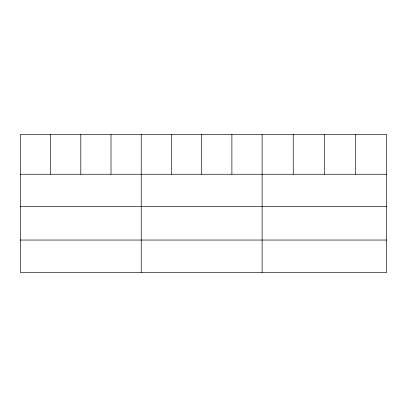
<?xml version="1.0" encoding="UTF-8"?>
<svg xmlns="http://www.w3.org/2000/svg" width="407" height="407" viewBox="0 0 407 407"><rect width="100%" height="100%" fill="white"/><g stroke="black" fill="none" stroke-linecap="round" stroke-linejoin="round"><path stroke-width="0.61" d="M386.65 206.654L386.65 134.544L20.35 134.544L20.35 272.456L386.65 272.456L386.65 206.654L20.35 206.654M20.35 174.242L386.65 174.242M20.35 240.044L386.65 240.044M355.514 134.544L355.514 174.242M324.379 134.544L324.379 174.242M293.243 134.544L293.243 174.242M262.108 134.544L262.108 272.456M231.888 134.544L231.888 174.242M201.668 134.544L201.668 174.242M171.449 134.544L171.449 174.242M141.229 134.544L141.229 272.456M111.009 134.544L111.009 174.242M80.79 134.544L80.79 174.242M50.57 134.544L50.57 174.242"/></g></svg>
